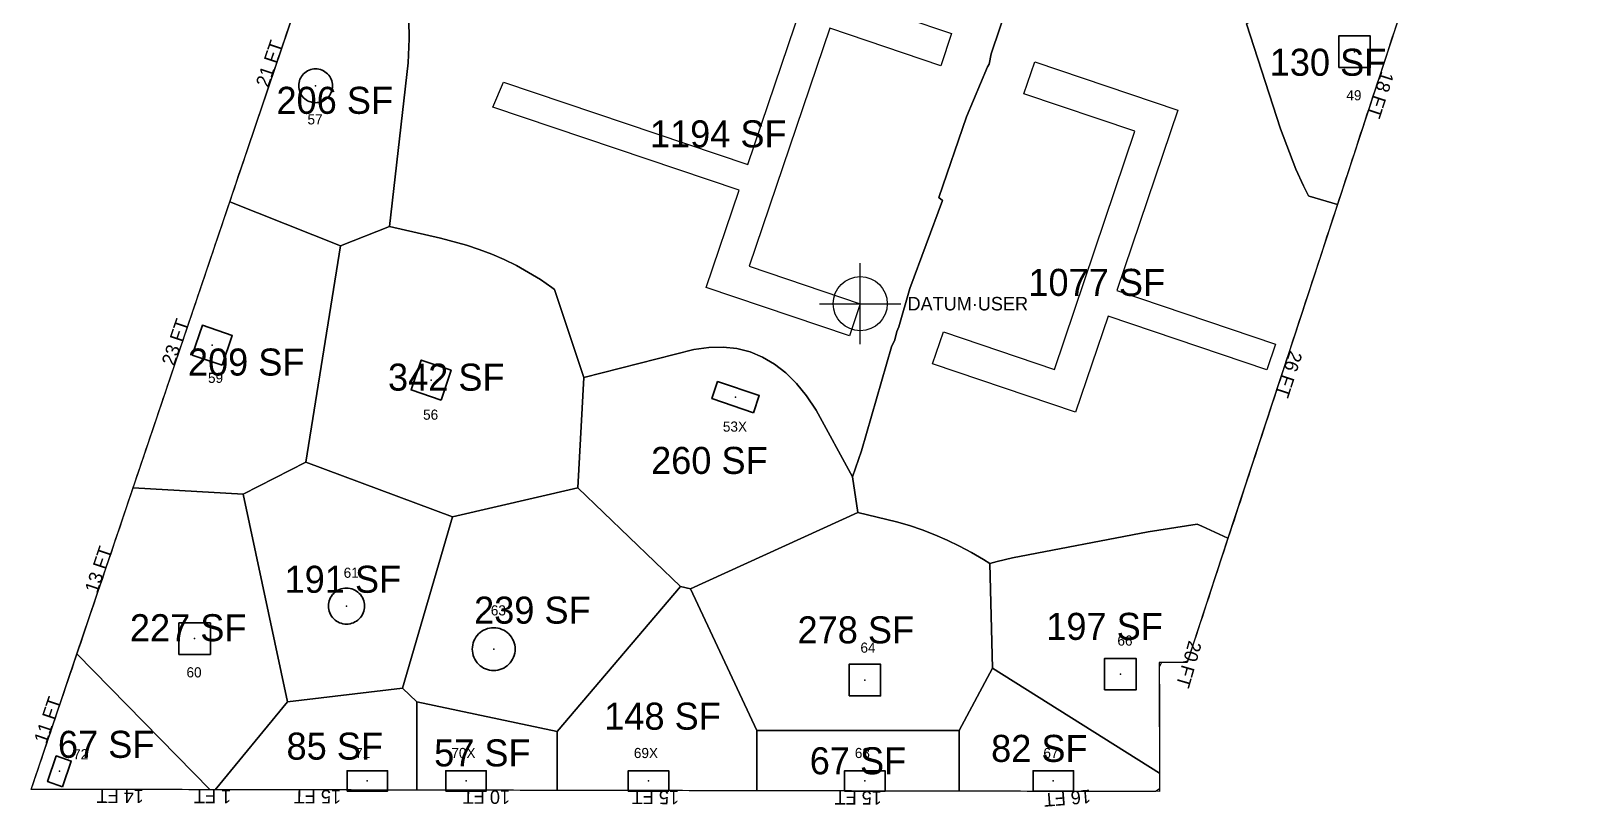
# Model space of a CAD drawing. Header units: metres. Extents: x 29 to 12657, y -13 to 49076.
# Drawn here: x 10436 to 11821, y -13 to 675 of the extents above; entities that cross this region are included whole.
import ezdxf
from ezdxf.enums import TextEntityAlignment as Align

# ---------------------------------------------------------------- set-up
doc = ezdxf.new("R2010")
doc.units = ezdxf.units.M
doc.layers.add('COL-IDEN', color=171, linetype='Continuous', lineweight=30)
doc.layers.add('COLS', color=52, linetype='Continuous', lineweight=20)
for name, color, linetype in [('FLOOR_1_AREA_LABELS', 3, 'Continuous'), ('FLOOR_1_BOUNDARY', 5, 'Continuous'), ('FLOOR_1_COLUMNS', 7, 'Continuous'), ('FLOOR_1_DATUM', 4, 'Continuous'), ('FLOOR_1_FASCADE_COLUMNS', 30, 'Continuous'), ('FLOOR_1_FASCADE_WALLS', 4, 'Continuous'), ('FLOOR_1_LARGE_TRIBUTARY', 6, 'Continuous'), ('FLOOR_1_TRIBUTARY_COL_13', 2, 'Continuous'), ('FLOOR_1_TRIBUTARY_COL_16', 2, 'Continuous'), ('FLOOR_1_TRIBUTARY_COL_17', 2, 'Continuous'), ('FLOOR_1_TRIBUTARY_COL_19', 2, 'Continuous'), ('FLOOR_1_TRIBUTARY_COL_2', 2, 'Continuous'), ('FLOOR_1_TRIBUTARY_COL_20', 2, 'Continuous'), ('FLOOR_1_TRIBUTARY_COL_3', 2, 'Continuous'), ('FLOOR_1_TRIBUTARY_COL_33', 2, 'Continuous'), ('FLOOR_1_TRIBUTARY_COL_4', 2, 'Continuous'), ('FLOOR_1_TRIBUTARY_COL_41', 2, 'Continuous'), ('FLOOR_1_TRIBUTARY_COL_42', 2, 'Continuous'), ('FLOOR_1_TRIBUTARY_COL_43', 2, 'Continuous'), ('FLOOR_1_TRIBUTARY_COL_44', 2, 'Continuous'), ('FLOOR_1_TRIBUTARY_COL_5', 2, 'Continuous'), ('FLOOR_1_TRIBUTARY_COL_6', 2, 'Continuous'), ('FLOOR_1_TRIBUTARY_COL_7', 2, 'Continuous'), ('FLOOR_1_WALL_TRIBUTARY_67', 1, 'Continuous'), ('FLOOR_1_WALL_TRIBUTARY_68', 1, 'Continuous'), ('SLAB-RESIDENTIAL', 6, 'Continuous'), ('WALL', 4, 'Continuous')]:
    doc.layers.add(name, color=color, linetype=linetype)

msp = doc.modelspace()

# ---------------------------------------------------------------- linework, layer by layer
at = {"layer": 'COLS', "lineweight": 30}
for points in [[(11596.7, 642.7), (11596.7, 670.7), (11624.7, 670.7), (11624.7, 642.7)], [(10605.7, 378.5), (10614.6, 405), (10588.1, 414), (10579.1, 387.5)], [(10800, 347.5), (10808.9, 374), (10782.4, 383), (10773.4, 356.5)], [(11077.2, 336.3), (11040.3, 348.8), (11045.4, 364), (11082.4, 351.5)], [(10567.2, 121.8), (10567.2, 149.8), (10595.2, 149.8), (10595.2, 121.8)], [(11162.1, 85), (11162.1, 113), (11190.1, 113), (11190.1, 85)], [(11388.9, 90.3), (11388.9, 118.3), (11416.9, 118.3), (11416.9, 90.3)], [(10464, 4.4), (10450.7, 8.9), (10458.4, 31.7), (10471.7, 27.2)], [(10716.5, 0.5), (10716.5, 18.5), (10752.5, 18.5), (10752.5, 0.5)], [(10804.1, 0.5), (10804.1, 18.5), (10840.1, 18.5), (10840.1, 0.5)], [(10966.1, 0.5), (10966.1, 18.5), (11002.1, 18.5), (11002.1, 0.5)], [(11158.1, 0.5), (11158.1, 18.5), (11194.1, 18.5), (11194.1, 0.5)], [(11325.4, 0.5), (11325.4, 18.5), (11361.4, 18.5), (11361.4, 0.5)]]:
    msp.add_lwpolyline(points, close=True, dxfattribs=at)
for points in [[(10703.6, 626.5, 0.414214), (10688.6, 641.5, 0.414214), (10673.6, 626.5, 0.414214), (10688.6, 611.5, 0.414214)], [(10732, 164.7, 0.414214), (10716, 180.7, 0.414214), (10700, 164.7, 0.414214), (10716, 148.7, 0.414214)], [(10865.7, 126.5, 0.414214), (10846.7, 145.5, 0.414214), (10827.7, 126.5, 0.414214), (10846.7, 107.5, 0.414214)]]:
    msp.add_lwpolyline(points, format="xyb", close=True, dxfattribs=at)
at = {"layer": 'FLOOR_1_BOUNDARY'}
msp.add_lwpolyline([(10436.2, 2), (11019.7, 1728.2), (12636.7, 1730.2), (12635.1, 914.2), (11724.5, 914.2), (11462.2, 114.5), (11437.4, 114.5), (11437.6, 0), (10436.2, 2)], close=True, dxfattribs=at)
at = {"layer": 'FLOOR_1_COLUMNS'}
for p in [(11610.7, 656.7), (10688.6, 626.5), (10596.9, 396.2), (10791.2, 365.2), (11061.3, 350.1), (10716, 164.7), (10581.2, 135.8), (10846.7, 126.5), (11176.1, 99), (11402.9, 104.3), (10461.2, 18.1), (10734.5, 9.5), (10822.1, 9.5), (10984.1, 9.5), (11176.1, 9.5), (11343.4, 9.5)]:
    msp.add_point(p, dxfattribs=at)
at = {"layer": 'FLOOR_1_DATUM'}
for p, q in [((11172, 397.1), (11172, 469.1)), ((11136, 433.1), (11208, 433.1))]:
    msp.add_line(p, q, dxfattribs=at)
msp.add_circle((11172, 433.1), 24, dxfattribs=at)
at = {"layer": 'FLOOR_1_FASCADE_COLUMNS'}
for points in [[(11647.7, 680.1), (11645.8, 674.4), (11644, 668.7), (11642.1, 663), (11640.2, 657.3), (11638.4, 651.6), (11636.5, 645.9), (11634.6, 640.2), (11632.8, 634.5), (11630.9, 628.8), (11629, 623.1), (11627.1, 617.4), (11625.3, 611.7), (11623.4, 606), (11621.5, 600.3), (11619.7, 594.6), (11617.8, 588.9), (11615.9, 583.2), (11614.1, 577.5), (11612.2, 571.8), (11610.3, 566.1), (11608.5, 560.4), (11606.6, 554.7), (11604.7, 549), (11602.8, 543.3), (11601, 537.6), (11599.1, 531.9), (11597.2, 526.2), (11595.4, 520.5)], [(10613, 525), (10614.9, 530.6), (10616.8, 536.3), (10618.7, 542), (10620.6, 547.7), (10622.6, 553.4), (10624.5, 559.1), (10626.4, 564.7), (10628.3, 570.4), (10630.2, 576.1), (10632.2, 581.8), (10634.1, 587.5), (10636, 593.2), (10637.9, 598.8), (10639.9, 604.5), (10641.8, 610.2), (10643.7, 615.9), (10645.6, 621.6), (10647.5, 627.3), (10649.5, 633), (10651.4, 638.6), (10653.3, 644.3), (10655.2, 650), (10657.1, 655.7), (10659.1, 661.4), (10661, 667.1), (10662.9, 672.7), (10664.8, 678.4)], [(10526.5, 269.2), (10528.4, 274.9), (10530.3, 280.5), (10532.2, 286.2), (10534.2, 291.9), (10536.1, 297.6), (10538, 303.3), (10539.9, 309), (10541.9, 314.6), (10543.8, 320.3), (10545.7, 326), (10547.6, 331.7), (10549.5, 337.4), (10551.5, 343.1), (10553.4, 348.8), (10555.3, 354.4), (10557.2, 360.1), (10559.1, 365.8), (10561.1, 371.5), (10563, 377.2), (10564.9, 382.9), (10566.8, 388.5), (10568.8, 394.2), (10570.7, 399.9), (10572.6, 405.6), (10574.5, 411.3), (10576.4, 417), (10578.4, 422.6), (10580.3, 428.3), (10582.2, 434), (10584.1, 439.7), (10586, 445.4), (10588, 451.1), (10589.9, 456.7), (10591.8, 462.4), (10593.7, 468.1), (10595.7, 473.8), (10597.6, 479.5), (10599.5, 485.2), (10601.4, 490.9), (10603.3, 496.5), (10605.3, 502.2), (10607.2, 507.9), (10609.1, 513.6), (10611, 519.3), (10613, 525)], [(10476.5, 121.4), (10478.4, 127.1), (10480.4, 132.8), (10482.3, 138.4), (10484.2, 144.1), (10486.1, 149.8), (10488, 155.5), (10490, 161.2), (10491.9, 166.9), (10493.8, 172.5), (10495.7, 178.2), (10497.7, 183.9), (10499.6, 189.6), (10501.5, 195.3), (10503.4, 201), (10505.3, 206.7), (10507.3, 212.3), (10509.2, 218), (10511.1, 223.7), (10513, 229.4), (10515, 235.1), (10516.9, 240.8), (10518.8, 246.4), (10520.7, 252.1), (10522.6, 257.8), (10524.6, 263.5), (10526.5, 269.2)], [(11498.1, 224), (11496.3, 218.3), (11494.4, 212.6), (11492.5, 206.9), (11490.7, 201.2), (11488.8, 195.5), (11486.9, 189.8), (11485.1, 184.1), (11483.2, 178.4), (11481.3, 172.7), (11479.5, 167), (11477.6, 161.3), (11475.7, 155.6), (11473.8, 149.9), (11472, 144.2), (11470.1, 138.5), (11468.2, 132.8), (11466.4, 127.1), (11464.5, 121.4), (11462.6, 115.7), (11457.5, 114.5), (11451.5, 114.5), (11445.5, 114.5), (11439.5, 114.5), (11437.4, 110.6), (11437.4, 104.6), (11437.4, 98.6), (11437.5, 92.6), (11437.5, 86.6), (11437.5, 80.6), (11437.5, 74.6), (11437.5, 68.6), (11437.5, 62.6), (11437.5, 56.6), (11437.5, 50.6), (11437.5, 44.6), (11437.6, 38.6), (11437.6, 32.6), (11437.6, 26.6), (11437.6, 20.6), (11437.6, 14.6)], [(10436.2, 2), (10438.1, 7.7), (10440, 13.4), (10441.9, 19.1), (10443.9, 24.8), (10445.8, 30.4), (10447.7, 36.1), (10449.6, 41.8), (10451.5, 47.5), (10453.5, 53.2), (10455.4, 58.9), (10457.3, 64.6), (10459.2, 70.2), (10461.1, 75.9), (10463.1, 81.6), (10465, 87.3), (10466.9, 93), (10468.8, 98.7), (10470.8, 104.3), (10472.7, 110), (10474.6, 115.7), (10476.5, 121.4)], [(11437.6, 14.6), (11437.6, 8.6), (11437.6, 2.6), (11434.2, 0), (11428.2, 0), (11422.2, 0), (11416.2, 0), (11410.2, 0.1), (11404.2, 0.1), (11398.2, 0.1), (11392.2, 0.1), (11386.2, 0.1), (11380.2, 0.1), (11374.2, 0.1), (11368.2, 0.1), (11362.2, 0.2), (11356.2, 0.2), (11350.2, 0.2), (11344.2, 0.2), (11338.2, 0.2), (11332.2, 0.2), (11326.2, 0.2), (11320.2, 0.2), (11314.2, 0.3), (11308.2, 0.3), (11302.2, 0.3), (11296.2, 0.3), (11290.2, 0.3), (11284.2, 0.3), (11278.2, 0.3), (11272.2, 0.3), (11266.2, 0.3), (11260.2, 0.4)], [(10594.2, 1.7), (10588.2, 1.7), (10582.2, 1.7), (10576.2, 1.7), (10570.2, 1.8), (10564.2, 1.8), (10558.2, 1.8), (10552.2, 1.8), (10546.2, 1.8), (10540.2, 1.8), (10534.2, 1.8), (10528.2, 1.8), (10522.2, 1.9), (10516.2, 1.9), (10510.2, 1.9), (10504.2, 1.9), (10498.2, 1.9), (10492.2, 1.9), (10486.2, 1.9), (10480.2, 1.9), (10474.2, 2), (10468.2, 2), (10462.2, 2), (10456.2, 2), (10450.2, 2), (10444.2, 2), (10438.2, 2), (10436.2, 2)], [(10600.2, 1.7), (10594.2, 1.7)], [(10780.2, 1.3), (10774.2, 1.3), (10768.2, 1.4), (10762.2, 1.4), (10756.2, 1.4), (10750.2, 1.4), (10744.2, 1.4), (10738.2, 1.4), (10732.2, 1.4), (10726.2, 1.4), (10720.2, 1.5), (10714.2, 1.5), (10708.2, 1.5), (10702.2, 1.5), (10696.2, 1.5), (10690.2, 1.5), (10684.2, 1.5), (10678.2, 1.5), (10672.2, 1.6), (10666.2, 1.6), (10660.2, 1.6), (10654.2, 1.6), (10648.2, 1.6), (10642.2, 1.6), (10636.2, 1.6), (10630.2, 1.6), (10624.2, 1.6), (10618.2, 1.7), (10612.2, 1.7), (10606.2, 1.7), (10600.2, 1.7)], [(10900.2, 1.1), (10894.2, 1.1), (10888.2, 1.1), (10882.2, 1.1), (10876.2, 1.1), (10870.2, 1.1), (10864.2, 1.2), (10858.2, 1.2), (10852.2, 1.2), (10846.2, 1.2), (10840.2, 1.2), (10834.2, 1.2), (10828.2, 1.2), (10822.2, 1.2), (10816.2, 1.3), (10810.2, 1.3), (10804.2, 1.3), (10798.2, 1.3), (10792.2, 1.3), (10786.2, 1.3), (10780.2, 1.3)], [(11080.2, 0.7), (11074.2, 0.7), (11068.2, 0.7), (11062.2, 0.8), (11056.2, 0.8), (11050.2, 0.8), (11044.2, 0.8), (11038.2, 0.8), (11032.2, 0.8), (11026.2, 0.8), (11020.2, 0.8), (11014.2, 0.9), (11008.2, 0.9), (11002.2, 0.9), (10996.2, 0.9), (10990.2, 0.9), (10984.2, 0.9), (10978.2, 0.9), (10972.2, 0.9), (10966.2, 1), (10960.2, 1), (10954.2, 1), (10948.2, 1), (10942.2, 1), (10936.2, 1), (10930.2, 1), (10924.2, 1), (10918.2, 1.1), (10912.2, 1.1), (10906.2, 1.1), (10900.2, 1.1)], [(11260.2, 0.4), (11254.2, 0.4), (11248.2, 0.4), (11242.2, 0.4), (11236.2, 0.4), (11230.2, 0.4), (11224.2, 0.4), (11218.2, 0.4), (11212.2, 0.5), (11206.2, 0.5), (11200.2, 0.5), (11194.2, 0.5), (11188.2, 0.5), (11182.2, 0.5), (11176.2, 0.5), (11170.2, 0.5), (11164.2, 0.6), (11158.2, 0.6), (11152.2, 0.6), (11146.2, 0.6), (11140.2, 0.6), (11134.2, 0.6), (11128.2, 0.6), (11122.2, 0.6), (11116.2, 0.7), (11110.2, 0.7), (11104.2, 0.7), (11098.2, 0.7), (11092.2, 0.7), (11086.2, 0.7), (11080.2, 0.7)]]:
    msp.add_lwpolyline(points, dxfattribs=at)
at = {"layer": 'FLOOR_1_FASCADE_WALLS'}
msp.add_lwpolyline([(11595.4, 520.5), (11593.5, 514.8), (11591.6, 509.1), (11589.8, 503.4), (11587.9, 497.7), (11586, 492), (11584.1, 486.3), (11582.3, 480.6), (11580.4, 474.9), (11578.5, 469.2), (11576.7, 463.5), (11574.8, 457.8), (11572.9, 452.1), (11571.1, 446.4), (11569.2, 440.7), (11567.3, 435), (11565.5, 429.3), (11563.6, 423.6), (11561.7, 417.9), (11559.8, 412.2), (11558, 406.5), (11556.1, 400.7), (11554.2, 395), (11552.4, 389.3), (11550.5, 383.6), (11548.6, 377.9), (11546.8, 372.2), (11544.9, 366.5), (11543, 360.8), (11541.1, 355.1), (11539.3, 349.4), (11537.4, 343.7), (11535.5, 338), (11533.7, 332.3), (11531.8, 326.6), (11529.9, 320.9), (11528.1, 315.2), (11526.2, 309.5), (11524.3, 303.8), (11522.5, 298.1), (11520.6, 292.4), (11518.7, 286.7), (11516.8, 281), (11515, 275.3), (11513.1, 269.6), (11511.2, 263.9), (11509.4, 258.2), (11507.5, 252.5), (11505.6, 246.8), (11503.8, 241.1), (11501.9, 235.4), (11500, 229.7), (11498.1, 224)], dxfattribs=at)
at = {"layer": 'FLOOR_1_LARGE_TRIBUTARY'}
for points in [[(10770.5, 736.4), (10771.7, 668.2), (10770.8, 646.9), (10754.3, 501.5), (10710.6, 484.4), (10612.4, 523.4), (10693.1, 761.9), (10770.5, 736.4)], [(11569.8, 528.8), (11565.4, 537.6), (11558.8, 552.5), (11545.1, 588.3), (11515, 681.6), (11574.3, 730.2), (11590.2, 741.8), (11598.8, 741.3), (11611, 739.7), (11622.8, 737.3), (11634.4, 734), (11645.7, 729.9), (11661.7, 722.7), (11595.6, 521), (11570.5, 528.6), (11569.8, 528.8)], [(10710.6, 484.4), (10680, 292.5), (10624.3, 263.9), (10526.7, 269.8), (10612.4, 523.4), (10710.6, 484.4)], [(10680, 292.5), (10710.6, 484.4), (10754.3, 501.5), (10799.4, 491.3), (10822.4, 485), (10833.8, 481.3), (10845.1, 477.1), (10856.1, 472.2), (10867, 466.9), (10877.6, 460.9), (10888.1, 454.5), (10898.4, 447.4), (10900.7, 445.8), (10926.8, 367.5), (10921.3, 269.6), (10810.1, 243.8), (10680, 292.5)], [(10926.8, 367.5), (11024.3, 392.4), (11037.7, 394.3), (11050.4, 394.6), (11062.6, 393.3), (11074.3, 390.3), (11085.4, 385.7), (11096, 379.5), (11106, 371.7), (11115.5, 362.3), (11124.4, 351.2), (11132.8, 338.5), (11165.2, 279.3), (11169.8, 247.9), (11021.4, 180.1), (11012.5, 182.1), (10921.3, 269.6), (10926.8, 367.5)], [(10680, 292.5), (10810.1, 243.8), (10765.6, 91.9), (10663.7, 79.7), (10624.3, 263.9), (10680, 292.5)], [(10476.8, 122.2), (10526.7, 269.8), (10624.3, 263.9), (10663.7, 79.7), (10599.4, 1.7), (10595, 1.7), (10476.8, 122.2)], [(10765.6, 91.9), (10810.1, 243.8), (10921.3, 269.6), (11012.5, 182.1), (10903.1, 53.5), (10778.3, 79.7), (10765.6, 91.9)], [(11169.8, 247.9), (11204.1, 239.5), (11215.7, 236.1), (11227, 232.3), (11238.3, 228), (11249.3, 223.2), (11260.2, 217.9), (11270.9, 212.2), (11281.5, 206), (11287.1, 202.4), (11289.3, 109.5), (11259.7, 54.2), (11080.1, 54.2), (11021.4, 180.1), (11169.8, 247.9)], [(11293.5, 204.2), (11307.3, 207.4), (11427.7, 230.5), (11471.2, 237.3), (11475.3, 235.7), (11498.4, 224.9), (11462.2, 114.5), (11437.4, 114.5), (11437.6, 16.4), (11289.3, 109.5), (11287.1, 202.4), (11293.5, 204.2)], [(10903.1, 53.5), (11012.5, 182.1), (11021.4, 180.1), (11080.1, 54.2), (11080.1, 0.7), (10903.1, 1.1), (10903.1, 53.5)], [(10595, 1.7), (10436.2, 2), (10476.8, 122.2), (10595, 1.7)], [(11259.7, 54.2), (11289.3, 109.5), (11437.6, 16.4), (11437.6, 0), (11259.7, 0.4), (11259.7, 54.2)], [(10663.7, 79.7), (10765.6, 91.9), (10778.3, 79.7), (10778.3, 1.3), (10599.4, 1.7), (10663.7, 79.7)], [(10778.3, 79.7), (10903.1, 53.5), (10903.1, 1.1), (10778.3, 1.3), (10778.3, 79.7)], [(11080.1, 54.2), (11259.7, 54.2), (11259.7, 0.4), (11080.1, 0.7), (11080.1, 54.2)]]:
    msp.add_lwpolyline(points, close=True, dxfattribs=at)
for points in [[(11319.7, 748.1), (11288.1, 654.8), (11286.5, 645.6), (11285, 643.2), (11266.2, 599), (11241.9, 527.3), (11244.9, 524.8), (11215.9, 446.6), (11206.4, 412.5), (11204.6, 408.5), (11202.6, 401.1), (11199.8, 394.9), (11173.1, 302.6), (11165.2, 279.3), (11132.8, 338.5), (11124.4, 351.2), (11115.5, 362.3), (11106, 371.7), (11096, 379.5), (11085.4, 385.7), (11074.3, 390.3), (11062.6, 393.3), (11050.4, 394.6), (11037.7, 394.3), (11024.3, 392.4), (10926.8, 367.5), (10900.7, 445.8), (10898.4, 447.4), (10898.4, 447.4), (10888.1, 454.5), (10877.6, 460.9), (10867, 466.9), (10856.1, 472.2), (10845.1, 477.1), (10833.8, 481.3), (10822.4, 485), (10799.4, 491.3), (10754.3, 501.5), (10770.8, 646.9), (10771.7, 668.2), (10770.5, 736.4)], [(11515, 681.6), (11545.1, 588.3), (11558.8, 552.5), (11565.4, 537.6), (11569.8, 528.8), (11570.5, 528.6), (11595.6, 521), (11562.7, 420.8), (11550.3, 383.1), (11544.5, 365.4), (11498.4, 224.9), (11475.3, 235.7), (11471.2, 237.3), (11427.7, 230.5), (11307.3, 207.4), (11293.5, 204.2), (11287.1, 202.4), (11287.1, 202.4), (11281.5, 206), (11270.9, 212.2), (11260.2, 217.9), (11249.3, 223.2), (11238.3, 228), (11227, 232.3), (11215.7, 236.1), (11204.1, 239.5), (11169.8, 247.9), (11165.2, 279.3), (11173.1, 302.6), (11199.8, 394.9), (11202.6, 401.1), (11204.6, 408.5), (11206.4, 412.5), (11215.9, 446.6), (11244.9, 524.8), (11241.9, 527.3), (11266.2, 599), (11285, 643.2), (11286.5, 645.6), (11288.1, 654.8), (11319.7, 748.1)]]:
    msp.add_lwpolyline(points, dxfattribs=at)
at = {"layer": 'FLOOR_1_TRIBUTARY_COL_13'}
msp.add_lwpolyline([(10476.8, 122.2), (10526.7, 269.8), (10624.3, 263.9), (10663.7, 79.7), (10599.4, 1.7), (10595, 1.7), (10476.8, 122.2)], close=True, dxfattribs=at)
at = {"layer": 'FLOOR_1_TRIBUTARY_COL_16'}
msp.add_lwpolyline([(10680, 292.5), (10710.6, 484.4), (10754.3, 501.5), (10799.4, 491.3), (10822.4, 485), (10833.8, 481.3), (10845.1, 477.1), (10856.1, 472.2), (10867, 466.9), (10877.6, 460.9), (10888.1, 454.5), (10898.4, 447.4), (10900.7, 445.8), (10926.8, 367.5), (10921.3, 269.6), (10810.1, 243.8), (10680, 292.5)], close=True, dxfattribs=at)
at = {"layer": 'FLOOR_1_TRIBUTARY_COL_17'}
msp.add_lwpolyline([(10926.8, 367.5), (11024.3, 392.4), (11037.7, 394.3), (11050.4, 394.6), (11062.6, 393.3), (11074.3, 390.3), (11085.4, 385.7), (11096, 379.5), (11106, 371.7), (11115.5, 362.3), (11124.4, 351.2), (11132.8, 338.5), (11165.2, 279.3), (11169.8, 247.9), (11021.4, 180.1), (11012.5, 182.1), (10921.3, 269.6), (10926.8, 367.5)], close=True, dxfattribs=at)
at = {"layer": 'FLOOR_1_TRIBUTARY_COL_19'}
msp.add_lwpolyline([(11169.8, 247.9), (11204.1, 239.5), (11215.7, 236.1), (11227, 232.3), (11238.3, 228), (11249.3, 223.2), (11260.2, 217.9), (11270.9, 212.2), (11281.5, 206), (11287.1, 202.4), (11289.3, 109.5), (11259.7, 54.2), (11080.1, 54.2), (11021.4, 180.1), (11169.8, 247.9)], close=True, dxfattribs=at)
at = {"layer": 'FLOOR_1_TRIBUTARY_COL_2'}
msp.add_lwpolyline([(11259.7, 54.2), (11289.3, 109.5), (11437.6, 16.4), (11437.6, 0), (11259.7, 0.4), (11259.7, 54.2)], close=True, dxfattribs=at)
at = {"layer": 'FLOOR_1_TRIBUTARY_COL_20'}
msp.add_lwpolyline([(11293.5, 204.2), (11307.3, 207.4), (11427.7, 230.5), (11471.2, 237.3), (11475.3, 235.7), (11498.4, 224.9), (11462.2, 114.5), (11437.4, 114.5), (11437.6, 16.4), (11289.3, 109.5), (11287.1, 202.4), (11293.5, 204.2)], close=True, dxfattribs=at)
at = {"layer": 'FLOOR_1_TRIBUTARY_COL_3'}
msp.add_lwpolyline([(10663.7, 79.7), (10765.6, 91.9), (10778.3, 79.7), (10778.3, 1.3), (10599.4, 1.7), (10663.7, 79.7)], close=True, dxfattribs=at)
at = {"layer": 'FLOOR_1_TRIBUTARY_COL_33'}
msp.add_lwpolyline([(11569.8, 528.8), (11565.4, 537.6), (11558.8, 552.5), (11545.1, 588.3), (11515, 681.6), (11574.3, 730.2), (11590.2, 741.8), (11598.8, 741.3), (11611, 739.7), (11622.8, 737.3), (11634.4, 734), (11645.7, 729.9), (11661.7, 722.7), (11595.6, 521), (11570.5, 528.6), (11569.8, 528.8)], close=True, dxfattribs=at)
at = {"layer": 'FLOOR_1_TRIBUTARY_COL_4'}
msp.add_lwpolyline([(11080.1, 54.2), (11259.7, 54.2), (11259.7, 0.4), (11080.1, 0.7), (11080.1, 54.2)], close=True, dxfattribs=at)
at = {"layer": 'FLOOR_1_TRIBUTARY_COL_41'}
msp.add_lwpolyline([(10710.6, 484.4), (10680, 292.5), (10624.3, 263.9), (10526.7, 269.8), (10612.4, 523.4), (10710.6, 484.4)], close=True, dxfattribs=at)
at = {"layer": 'FLOOR_1_TRIBUTARY_COL_42'}
msp.add_lwpolyline([(10680, 292.5), (10810.1, 243.8), (10765.6, 91.9), (10663.7, 79.7), (10624.3, 263.9), (10680, 292.5)], close=True, dxfattribs=at)
at = {"layer": 'FLOOR_1_TRIBUTARY_COL_43'}
msp.add_lwpolyline([(10765.6, 91.9), (10810.1, 243.8), (10921.3, 269.6), (11012.5, 182.1), (10903.1, 53.5), (10778.3, 79.7), (10765.6, 91.9)], close=True, dxfattribs=at)
at = {"layer": 'FLOOR_1_TRIBUTARY_COL_44'}
msp.add_lwpolyline([(10770.5, 736.4), (10771.7, 668.2), (10770.8, 646.9), (10754.3, 501.5), (10710.6, 484.4), (10612.4, 523.4), (10693.1, 761.9), (10770.5, 736.4)], close=True, dxfattribs=at)
at = {"layer": 'FLOOR_1_TRIBUTARY_COL_5'}
msp.add_lwpolyline([(10903.1, 53.5), (11012.5, 182.1), (11021.4, 180.1), (11080.1, 54.2), (11080.1, 0.7), (10903.1, 1.1), (10903.1, 53.5)], close=True, dxfattribs=at)
at = {"layer": 'FLOOR_1_TRIBUTARY_COL_6'}
msp.add_lwpolyline([(10778.3, 79.7), (10903.1, 53.5), (10903.1, 1.1), (10778.3, 1.3), (10778.3, 79.7)], close=True, dxfattribs=at)
at = {"layer": 'FLOOR_1_TRIBUTARY_COL_7'}
msp.add_lwpolyline([(10595, 1.7), (10436.2, 2), (10476.8, 122.2), (10595, 1.7)], close=True, dxfattribs=at)
at = {"layer": 'FLOOR_1_WALL_TRIBUTARY_67'}
msp.add_lwpolyline([(11515, 681.6), (11545.1, 588.3), (11558.8, 552.5), (11565.4, 537.6), (11569.8, 528.8), (11570.5, 528.6), (11595.6, 521), (11562.7, 420.8), (11550.3, 383.1), (11544.5, 365.4), (11498.4, 224.9), (11475.3, 235.7), (11471.2, 237.3), (11427.7, 230.5), (11307.3, 207.4), (11293.5, 204.2), (11287.1, 202.4), (11287.1, 202.4), (11281.5, 206), (11270.9, 212.2), (11260.2, 217.9), (11249.3, 223.2), (11238.3, 228), (11227, 232.3), (11215.7, 236.1), (11204.1, 239.5), (11169.8, 247.9), (11165.2, 279.3), (11173.1, 302.6), (11199.8, 394.9), (11202.6, 401.1), (11204.6, 408.5), (11206.4, 412.5), (11215.9, 446.6), (11244.9, 524.8), (11241.9, 527.3), (11266.2, 599), (11285, 643.2), (11286.5, 645.6), (11288.1, 654.8), (11319.7, 748.1)], dxfattribs=at)
at = {"layer": 'FLOOR_1_WALL_TRIBUTARY_68'}
msp.add_lwpolyline([(11319.7, 748.1), (11288.1, 654.8), (11286.5, 645.6), (11285, 643.2), (11266.2, 599), (11241.9, 527.3), (11244.9, 524.8), (11215.9, 446.6), (11206.4, 412.5), (11204.6, 408.5), (11202.6, 401.1), (11199.8, 394.9), (11173.1, 302.6), (11165.2, 279.3), (11132.8, 338.5), (11124.4, 351.2), (11115.5, 362.3), (11106, 371.7), (11096, 379.5), (11085.4, 385.7), (11074.3, 390.3), (11062.6, 393.3), (11050.4, 394.6), (11037.7, 394.3), (11024.3, 392.4), (10926.8, 367.5), (10900.7, 445.8), (10898.4, 447.4), (10898.4, 447.4), (10888.1, 454.5), (10877.6, 460.9), (10867, 466.9), (10856.1, 472.2), (10845.1, 477.1), (10833.8, 481.3), (10822.4, 485), (10799.4, 491.3), (10754.3, 501.5), (10770.8, 646.9), (10771.7, 668.2), (10770.5, 736.4)], dxfattribs=at)
at = {"layer": 'SLAB-RESIDENTIAL'}
msp.add_lwpolyline([(10436.2, 2), (11019.7, 1728.2), (12636.7, 1730.2), (12635.1, 914.2), (11724.5, 914.2), (11462.2, 114.5), (11437.4, 114.5), (11437.6, 0)], close=True, dxfattribs=at)
at = {"layer": 'WALL'}
for points in [[(11253, 672.8), (11243.6, 644.3), (11144.9, 677.7), (11073.5, 466.4), (11172, 433.1), (11162.4, 404.7), (11035.4, 447.6), (11064.6, 533.8), (10845.9, 607.6), (10855.3, 629.8), (11072.3, 556.5), (11126.1, 715.7)], [(11326.9, 647.8), (11453.8, 604.9), (11399.7, 444.8), (11540.6, 397.1), (11532.9, 374.4), (11392, 422), (11363.2, 336.8), (11236.3, 379.7), (11245.9, 408.1), (11344.4, 374.8), (11415.8, 586.1), (11317.3, 619.4)]]:
    msp.add_lwpolyline(points, close=True, dxfattribs=at)

# ---------------------------------------------------------------- texts
at = {"layer": 'COL-IDEN', "char_height": 9, "attachment_point": 1}
for s, insert, width in [('49', (11603.5, 622.6), 16.968), ('57', (10681.4, 601.2), 16.968), ('59', (10593.1, 371.8), 16.968), ('56', (10784, 339.1), 16.968), ('53X', (11050.1, 328.5), 26.967), ('61', (10713.5, 198.8), 16.968), ('63', (10844.1, 165.4), 16.968), ('66', (11400.3, 138.6), 16.968), ('64', (11172.2, 132.3), 19.998), ('60', (10574, 110.4), 16.968), ('72', (10473.4, 37.7), 16.968), ('71', (10723.7, 38.8), 16.968), ('70X', (10809.1, 38.8), 26.967), ('69X', (10971.1, 38.8), 26.967), ('68', (11167.2, 38.8), 16.968), ('67', (11334.6, 38.8), 16.968)]:
    msp.add_mtext(s, dxfattribs=dict(at, insert=insert, width=width))
at = {"layer": 'FLOOR_1_AREA_LABELS'}
for s, p in [('130 SF', (11587.2, 647.4)), ('206 SF', (10705.6, 613.6)), ('1194 SF', (11046, 583.8)), ('1077 SF', (11381.9, 452)), ('209 SF', (10627, 381.3)), ('342 SF', (10804.6, 367.9)), ('260 SF', (11038.1, 294)), ('191 SF', (10712.8, 188.5)), ('239 SF', (10881, 161.1)), ('227 SF', (10575.5, 145.5)), ('278 SF', (11168.1, 143.6)), ('197 SF', (11388.9, 146.7)), ('148 SF', (10996.5, 67)), ('67 SF', (10502.7, 42)), ('85 SF', (10705.6, 40.4)), ('57 SF', (10836.6, 34.4)), ('82 SF', (11331, 38.4)), ('67 SF', (11170, 27.4))]:
    msp.add_text(s, height=24, dxfattribs=at).set_placement(p, align=Align.MIDDLE_CENTER)
at = {"layer": 'FLOOR_1_DATUM'}
msp.add_text('DATUM·USER', height=12, dxfattribs=at).set_placement((11214, 427.1))
at = {"layer": 'FLOOR_1_FASCADE_COLUMNS'}
for s, rotation, p in [('21 FT', 71.3214, (10647.6, 646.2)), ('18 FT', -108.1553, (11633.8, 618.4)), ('23 FT', 71.3214, (10564, 399)), ('13 FT', 71.3214, (10495.8, 197.2)), ('20 FT', -106.1219, (11463.7, 112.9)), ('11 FT', 71.3214, (10450.7, 63.6)), ('14 FT', 179.8839, (10515.2, -4.1)), ('1 FT', 179.8839, (10597.2, -4.3)), ('15 FT', 179.8839, (10690.2, -4.5)), ('10 FT', 179.8839, (10840.2, -4.8)), ('15 FT', 179.8839, (10990.2, -5.1)), ('15 FT', 179.8839, (11170.2, -5.5)), ('16 FT', -175.422, (11355.8, -5.8))]:
    msp.add_text(s, height=12, rotation=rotation, dxfattribs=at).set_placement(p, align=Align.MIDDLE_CENTER)
at = {"layer": 'FLOOR_1_FASCADE_WALLS'}
msp.add_text('26 FT', height=12, rotation=-108.1553, dxfattribs=at).set_placement((11552.5, 370.4), align=Align.MIDDLE_CENTER)

doc.saveas('drawing.dxf')
